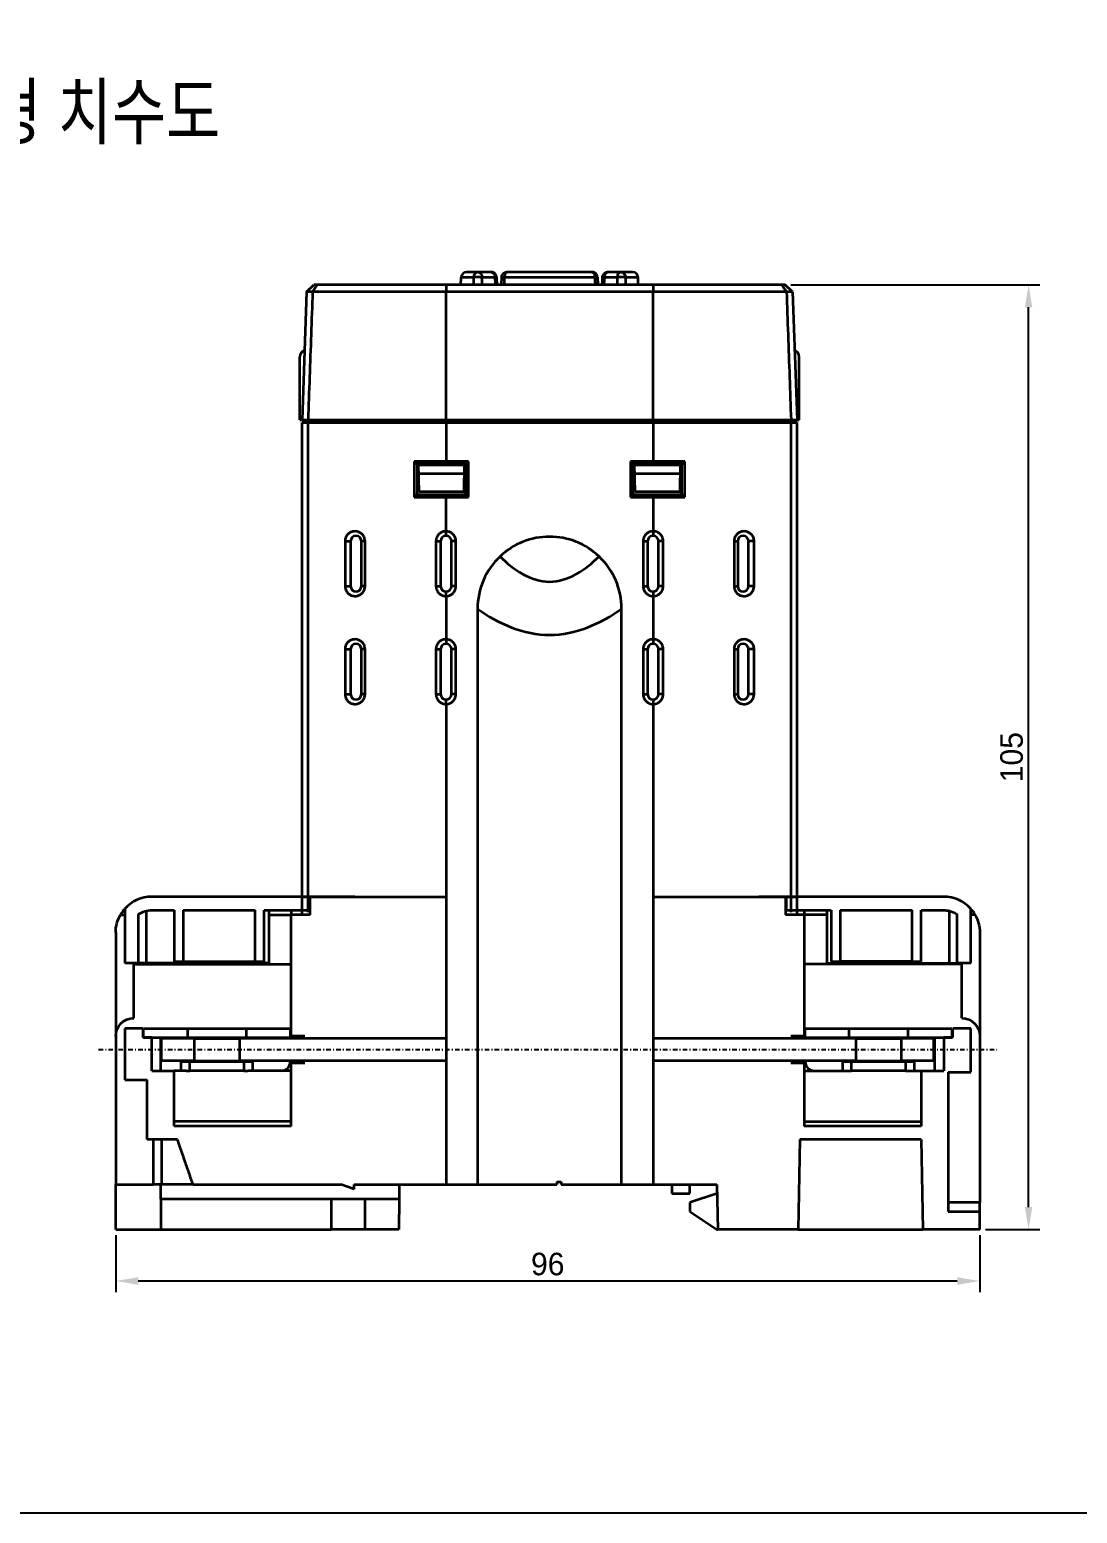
# Model space of a CAD drawing. Header units: millimetres. Extents: x 25 to 865, y 44 to 1047.
# Drawn here: x 579.2 to 695.6, y 367.2 to 532.1 of the extents above; entities that cross this region are included whole.
import ezdxf

# ---------------------------------------------------------------- set-up
doc = ezdxf.new("R2010")
doc.units = ezdxf.units.MM
doc.linetypes.add('CENTER', pattern=[2, 1.25, -0.25, 0.25, -0.25])
doc.linetypes.add('DASHDOT', pattern=[1, 0.5, -0.25, 0, -0.25])
for name, color, linetype in [('1', 1, 'CENTER'), ('3', 3, 'Continuous'), ('4', 133, 'Continuous'), ('55', 5, 'Continuous')]:
    doc.layers.add(name, color=color, linetype=linetype)
doc.styles.add('SS', font='batang.ttc', dxfattribs={"width": 0.8})
doc.styles.get("Standard").update_dxf_attribs({"font": 'BareunDotumPro1.ttf'})
doc.dimstyles.new('ISO-25', dxfattribs={"dimtxt": 2.5, "dimasz": 2.5, "dimexe": 1.25, "dimexo": 0.625, "dimtad": 1, "dimtxsty": 'Standard', "dimcen": 2.5, "dimadec": 0, "dimazin": 0, "dimtfac": 1, "dimtmove": 0, "dimatfit": 3, "dimfxl": 0, "dimarcsym": 0})

# ---------------------------------------------------------------- blocks, each defined once
blk = doc.blocks.new('*D14')
at = {"color": 0, "lineweight": -2}
for p, q in [((588.76, 398.13), (588.76, 391.8)), ((684.76, 398.13), (684.76, 391.8)), ((591.26, 393.05), (682.26, 393.05))]:
    blk.add_line(p, q, dxfattribs=at)
at = {"color": 0}
for points in [[(591.26, 393.46), (591.26, 392.63), (588.76, 393.05)], [(682.26, 392.63), (682.26, 393.46), (684.76, 393.05)]]:
    blk.add_solid(points, dxfattribs=at)
at = {"layer": 'Defpoints', "color": 0}
for p in [(588.76, 398.76), (684.76, 398.76), (684.76, 393.05)]:
    blk.add_point(p, dxfattribs=at)
at = {"color": 0, "insert": (636.76, 394.92), "char_height": 2.5, "attachment_point": 5}
blk.add_mtext('96', dxfattribs=at)
blk = doc.blocks.new('*D15')
at = {"color": 0, "lineweight": -2}
for p, q in [((663.76, 503.76), (691.43, 503.76)), ((690.18, 401.26), (690.18, 501.26)), ((685.39, 398.76), (691.43, 398.76))]:
    blk.add_line(p, q, dxfattribs=at)
at = {"color": 0}
for points in [[(690.59, 501.26), (689.76, 501.26), (690.18, 503.76)], [(689.76, 401.26), (690.59, 401.26), (690.18, 398.76)]]:
    blk.add_solid(points, dxfattribs=at)
at = {"layer": 'Defpoints', "color": 0}
for p in [(663.14, 503.76), (690.18, 503.76), (684.76, 398.76)]:
    blk.add_point(p, dxfattribs=at)
at = {"color": 0, "insert": (688.3, 451.26), "char_height": 2.5, "attachment_point": 5, "rotation": 90}
blk.add_mtext('105', dxfattribs=at)

msp = doc.modelspace()

# ---------------------------------------------------------------- linework, layer by layer
at = {"color": 0, "linetype": 'ByBlock', "lineweight": 35}
for p, q in [((627.112, 503.757), (627.133, 504.573)), ((628.514, 504.573), (627.133, 504.573)), ((630.468, 505.157), (627.733, 505.157)), ((630.892, 504.573), (629.454, 504.573)), ((631.067, 504.576), (631.094, 503.757)), ((631.61, 503.757), (631.645, 504.583)), ((641.983, 504.573), (631.937, 504.573)), ((641.676, 505.157), (632.244, 505.157)), ((642.276, 504.583), (642.311, 503.757)), ((642.827, 503.757), (642.853, 504.576)), ((644.467, 504.573), (643.028, 504.573)), ((646.187, 505.157), (643.453, 505.157)), ((646.787, 504.573), (645.406, 504.573)), ((646.808, 503.757), (646.787, 504.573)), ((609.956, 502.958), (609.46, 488.757)), ((609.956, 502.958), (610.784, 503.757)), ((610.634, 502.965), (609.956, 502.964)), ((663.286, 502.958), (610.634, 502.958)), ((663.136, 503.757), (610.784, 503.757)), ((625.46, 488.757), (625.466, 502.958)), ((625.466, 503.757), (625.466, 502.958)), ((648.455, 503.757), (648.455, 502.958)), ((648.46, 488.757), (648.455, 502.958)), ((663.964, 502.958), (663.136, 503.757)), ((663.964, 502.964), (663.286, 502.965)), ((663.964, 502.958), (664.46, 488.757)), ((609.21, 488.757), (609.21, 495.757)), ((664.71, 488.757), (664.71, 495.757)), ((609.21, 488.757), (664.71, 488.757)), ((609.46, 488.457), (664.46, 488.457)), ((609.46, 433.757), (609.46, 488.457)), ((609.96, 488.757), (609.96, 488.457)), ((610.132, 434.026), (610.132, 488.457)), ((625.46, 488.457), (625.46, 484.107)), ((625.466, 488.757), (625.466, 488.457)), ((648.455, 488.757), (648.455, 488.457)), ((648.46, 488.457), (648.46, 483.807)), ((663.789, 434.026), (663.789, 488.457)), ((663.96, 488.757), (663.96, 488.457)), ((664.46, 433.757), (664.46, 488.457)), ((621.932, 484.107), (621.932, 480.157)), ((625.46, 484.107), (621.932, 484.107)), ((627.66, 483.807), (622.233, 483.807)), ((622.26, 483.807), (622.26, 480.457)), ((622.46, 480.757), (622.407, 483.81)), ((622.408, 483.757), (627.512, 483.757)), ((625.46, 484.107), (625.467, 483.807)), ((627.96, 484.107), (625.46, 484.107)), ((627.46, 480.757), (627.513, 483.81)), ((627.66, 483.807), (627.96, 484.107)), ((627.66, 480.457), (627.66, 483.807)), ((627.96, 480.157), (627.96, 484.107)), ((646.26, 483.807), (645.96, 484.107)), ((645.96, 484.107), (645.96, 480.157)), ((648.46, 484.107), (645.96, 484.107)), ((651.687, 483.807), (646.26, 483.807)), ((646.26, 483.807), (646.26, 480.457)), ((646.46, 480.757), (646.407, 483.81)), ((646.408, 483.757), (651.512, 483.757)), ((651.988, 484.107), (648.46, 484.107)), ((651.46, 480.757), (651.513, 483.81)), ((651.66, 480.457), (651.66, 483.807)), ((651.988, 480.157), (651.988, 484.107)), ((627.495, 482.757), (622.425, 482.757)), ((651.495, 482.757), (646.425, 482.757)), ((621.932, 480.157), (625.46, 480.157)), ((622.233, 480.457), (627.66, 480.457)), ((627.46, 480.757), (622.46, 480.757)), ((625.46, 475.857), (625.46, 480.457)), ((625.46, 480.157), (627.96, 480.157)), ((627.66, 480.457), (627.96, 480.157)), ((646.26, 480.457), (645.96, 480.157)), ((645.96, 480.157), (648.46, 480.157)), ((646.26, 480.457), (651.687, 480.457)), ((651.46, 480.757), (646.46, 480.757)), ((648.46, 480.157), (648.454, 480.457)), ((648.46, 480.157), (648.46, 476.357)), ((648.46, 480.157), (651.988, 480.157)), ((614.237, 475.257), (614.237, 470.257)), ((614.237, 475.257), (614.86, 475.257)), ((614.86, 475.257), (614.86, 470.257)), ((616.06, 470.257), (616.06, 475.257)), ((616.459, 475.257), (616.06, 475.257)), ((616.459, 470.257), (616.459, 475.257)), ((624.338, 475.257), (624.338, 470.257)), ((624.338, 475.257), (624.86, 475.257)), ((624.86, 475.257), (624.86, 470.257)), ((626.06, 470.257), (626.06, 475.257)), ((626.56, 475.257), (626.06, 475.257)), ((626.56, 470.257), (626.56, 475.257)), ((647.36, 475.257), (647.36, 470.257)), ((647.36, 475.257), (647.86, 475.257)), ((647.86, 475.257), (647.86, 470.257)), ((648.46, 476.357), (648.46, 475.857)), ((649.06, 470.257), (649.06, 475.257)), ((649.582, 475.257), (649.06, 475.257)), ((649.582, 470.257), (649.582, 475.257)), ((657.461, 475.257), (657.461, 470.257)), ((657.461, 475.257), (657.86, 475.257)), ((657.86, 475.257), (657.86, 470.257)), ((659.06, 470.257), (659.06, 475.257)), ((659.683, 475.257), (659.06, 475.257)), ((659.683, 470.257), (659.683, 475.257)), ((614.237, 470.257), (614.86, 470.257)), ((616.459, 470.257), (616.06, 470.257)), ((624.338, 470.257), (624.86, 470.257)), ((626.56, 470.257), (626.06, 470.257)), ((647.36, 470.257), (647.86, 470.257)), ((649.582, 470.257), (649.06, 470.257)), ((657.461, 470.257), (657.86, 470.257)), ((659.683, 470.257), (659.06, 470.257)), ((625.46, 469.158), (625.46, 469.658)), ((625.46, 469.157), (625.46, 463.857)), ((648.46, 469.657), (648.46, 464.357)), ((628.96, 467.757), (628.96, 403.757)), ((644.96, 403.757), (644.96, 467.757)), ((648.46, 464.357), (648.46, 463.857)), ((614.237, 463.257), (614.237, 458.257)), ((614.237, 463.257), (614.86, 463.257)), ((614.86, 463.257), (614.86, 458.257)), ((616.06, 458.257), (616.06, 463.257)), ((616.459, 463.257), (616.06, 463.257)), ((616.459, 458.257), (616.459, 463.257)), ((624.338, 463.257), (624.338, 458.257)), ((624.338, 463.257), (624.86, 463.257)), ((624.86, 463.257), (624.86, 458.257)), ((626.06, 458.257), (626.06, 463.257)), ((626.56, 463.257), (626.06, 463.257)), ((626.56, 458.257), (626.56, 463.257)), ((647.36, 463.257), (647.36, 458.257)), ((647.36, 463.257), (647.86, 463.257)), ((647.86, 463.257), (647.86, 458.257)), ((649.06, 458.257), (649.06, 463.257)), ((649.582, 463.257), (649.06, 463.257)), ((649.582, 458.257), (649.582, 463.257)), ((657.461, 463.257), (657.461, 458.257)), ((657.461, 463.257), (657.86, 463.257)), ((657.86, 463.257), (657.86, 458.257)), ((659.06, 458.257), (659.06, 463.257)), ((659.683, 463.257), (659.06, 463.257)), ((659.683, 458.257), (659.683, 463.257)), ((614.237, 458.257), (614.86, 458.257)), ((616.459, 458.257), (616.06, 458.257)), ((624.338, 458.257), (624.86, 458.257)), ((625.46, 457.158), (625.46, 457.658)), ((625.46, 457.157), (625.46, 403.757)), ((626.56, 458.257), (626.06, 458.257)), ((647.36, 458.257), (647.86, 458.257)), ((648.46, 457.657), (648.46, 403.757)), ((649.582, 458.257), (649.06, 458.257)), ((657.461, 458.257), (657.86, 458.257)), ((659.683, 458.257), (659.06, 458.257)), ((609.46, 435.757), (625.46, 435.757)), ((648.46, 435.757), (664.46, 435.757)), ((593.86, 417.507), (593.86, 420.007)), ((597.51, 420.007), (593.86, 420.007)), ((597.51, 417.507), (597.51, 420.007)), ((597.51, 420.007), (600.01, 420.007)), ((600.01, 420.007), (602.51, 420.007)), ((602.51, 420.007), (602.51, 417.507)), ((625.46, 420.007), (602.51, 420.007)), ((671.01, 420.007), (648.46, 420.007)), ((671.01, 417.507), (671.01, 420.007)), ((671.01, 420.007), (673.51, 420.007)), ((673.51, 420.007), (676.01, 420.007)), ((679.66, 420.007), (676.01, 420.007)), ((676.01, 420.007), (676.01, 417.507)), ((679.66, 417.507), (679.66, 420.007)), ((597.51, 417.507), (593.86, 417.507)), ((597.51, 417.507), (600.01, 417.507)), ((600.01, 417.507), (602.51, 417.507)), ((625.46, 417.507), (602.51, 417.507)), ((671.01, 417.507), (648.46, 417.507)), ((671.01, 417.507), (673.51, 417.507)), ((673.51, 417.507), (676.01, 417.507)), ((679.66, 417.507), (676.01, 417.507))]:
    msp.add_line(p, q, dxfattribs=at)
msp.add_lwpolyline([(24.775, 948.27), (864.691, 948.27), (864.691, 367.232), (24.775, 367.232)], close=True)
for centre, radius, start, end in [((627.733, 504.557), 0.6, 90, 178.5), ((646.187, 504.557), 0.6, 1.5, 90), ((609.91, 495.757), 0.7, 105.06861, 180), ((664.01, 495.757), 0.7, 0, 74.93139), ((615.46, 475.257), 0.6, 0, 180), ((625.46, 475.257), 0.6, 0, 180), ((648.46, 475.257), 0.6, 0, 180), ((658.46, 475.257), 0.6, 0, 180), ((615.46, 470.257), 0.6, 180, 0), ((625.46, 470.257), 0.6, 180, 0), ((648.46, 470.257), 0.6, 180, 0), ((658.46, 470.257), 0.6, 180, 0), ((615.46, 463.257), 0.6, 0, 180), ((625.46, 463.257), 0.6, 0, 180), ((648.46, 463.257), 0.6, 0, 180), ((658.46, 463.257), 0.6, 0, 180), ((615.46, 458.257), 0.6, 180, 0), ((625.46, 458.257), 0.6, 180, 0), ((648.46, 458.257), 0.6, 180, 0), ((658.46, 458.257), 0.6, 180, 0)]:
    msp.add_arc(centre, radius, start, end, dxfattribs=at)
for points in [[(628.514, 504.573), (628.513, 504.301), (628.512, 504.029), (628.511, 503.757)], [(629.454, 504.573), (629.452, 504.301), (629.451, 504.029), (629.449, 503.757)], [(630.892, 504.573), (630.9, 504.301), (630.909, 504.029), (630.918, 503.757)], [(631.937, 504.573), (631.925, 504.301), (631.913, 504.029), (631.901, 503.757)], [(641.983, 504.573), (641.995, 504.301), (642.007, 504.029), (642.019, 503.757)], [(642.25, 504.733), (642.242, 504.76), (642.231, 504.787), (642.219, 504.812)], [(642.877, 504.728), (642.886, 504.755), (642.896, 504.782), (642.908, 504.808)], [(642.94, 504.868), (642.955, 504.894), (642.972, 504.918), (642.991, 504.94)], [(643.028, 504.573), (643.02, 504.301), (643.011, 504.029), (643.002, 503.757)], [(644.467, 504.573), (644.468, 504.301), (644.47, 504.029), (644.471, 503.757)], [(645.406, 504.573), (645.407, 504.301), (645.409, 504.029), (645.41, 503.757)], [(631.457, 473.564), (630.676, 472.824), (629.403, 471.007), (628.96, 468.833), (628.96, 467.757)], [(631.457, 473.564), (632.899, 472.093), (636.96, 469.421), (641.022, 472.093), (642.463, 473.564)], [(644.96, 467.757), (644.96, 468.833), (644.517, 471.007), (643.244, 472.824), (642.463, 473.564)], [(628.96, 467.757), (631.255, 466.089), (636.96, 463.611), (642.665, 466.089), (644.96, 467.757)]]:
    msp.add_open_spline(points, degree=3, dxfattribs=at)
for points, knots in [([(629.029, 505.157), (628.984, 505.157), (628.892, 505.143), (628.764, 505.08), (628.656, 504.982), (628.576, 504.857), (628.527, 504.718), (628.515, 504.621), (628.514, 504.573)], [0, 0, 0, 0, 0.1362438, 0.27555215, 0.4202648, 0.56889873, 0.71616644, 0.85939692, 0.85939692, 0.85939692, 0.85939692]), ([(629.454, 504.573), (629.413, 504.575), (629.324, 504.578), (629.183, 504.581), (629.033, 504.583), (628.882, 504.583), (628.741, 504.581), (628.619, 504.578), (628.546, 504.575), (628.514, 504.573)], [0, 0, 0, 0, 0.1233847, 0.26687139, 0.42090585, 0.57515141, 0.71928332, 0.84362951, 0.93994839, 0.93994839, 0.93994839, 0.93994839]), ([(629.029, 505.157), (629.067, 505.157), (629.145, 505.142), (629.25, 505.078), (629.338, 504.979), (629.403, 504.855), (629.443, 504.717), (629.453, 504.621), (629.454, 504.573)], [0, 0, 0, 0, 0.11270935, 0.23244214, 0.36365291, 0.50497, 0.64955074, 0.79241549, 0.79241549, 0.79241549, 0.79241549]), ([(630.468, 505.157), (630.504, 505.157), (630.58, 505.143), (630.683, 505.082), (630.771, 504.987), (630.837, 504.865), (630.88, 504.724), (630.891, 504.624), (630.892, 504.573)], [0, 0, 0, 0, 0.10995731, 0.22654428, 0.35372959, 0.4924069, 0.64012642, 0.79246253, 0.79246253, 0.79246253, 0.79246253]), ([(631.067, 504.576), (631.066, 504.628), (631.049, 504.73), (630.986, 504.872), (630.89, 504.993), (630.765, 505.086), (630.622, 505.144), (630.519, 505.157), (630.468, 505.157)], [0, 0, 0, 0, 0.15361297, 0.30706427, 0.46046824, 0.61376785, 0.76720807, 0.92080542, 0.92080542, 0.92080542, 0.92080542]), ([(631.067, 504.577), (631.073, 504.582), (631.015, 504.57), (630.983, 504.579), (630.922, 504.574), (630.892, 504.573)], [0, 0, 0, 0, 0.02390993, 0.08355492, 0.17546587, 0.17546587, 0.17546587, 0.17546587]), ([(631.645, 504.583), (631.647, 504.634), (631.664, 504.735), (631.728, 504.875), (631.824, 504.995), (631.948, 505.087), (632.091, 505.144), (632.193, 505.157), (632.244, 505.157)], [0, 0, 0, 0, 0.15252289, 0.30494672, 0.45734734, 0.60968183, 0.76210249, 0.91461845, 0.91461845, 0.91461845, 0.91461845]), ([(631.937, 504.573), (631.897, 504.575), (631.826, 504.576), (631.733, 504.584), (631.679, 504.577), (631.65, 504.587), (631.645, 504.583)], [0, 0, 0, 0, 0.1221673, 0.21549198, 0.27375938, 0.2930552, 0.2930552, 0.2930552, 0.2930552]), ([(632.244, 505.157), (632.216, 505.157), (632.156, 505.14), (632.081, 505.074), (632.019, 504.975), (631.973, 504.852), (631.945, 504.715), (631.938, 504.621), (631.937, 504.573)], [0, 0, 0, 0, 0.08272981, 0.17898447, 0.29513429, 0.42873459, 0.57057774, 0.71307655, 0.71307655, 0.71307655, 0.71307655]), ([(641.676, 505.157), (641.704, 505.157), (641.764, 505.14), (641.839, 505.074), (641.901, 504.975), (641.947, 504.852), (641.975, 504.715), (641.982, 504.621), (641.983, 504.573)], [0, 0, 0, 0, 0.08272935, 0.17898362, 0.29513335, 0.42873384, 0.57057733, 0.71307656, 0.71307656, 0.71307656, 0.71307656]), ([(642.276, 504.583), (642.274, 504.634), (642.256, 504.735), (642.193, 504.875), (642.096, 504.995), (641.972, 505.087), (641.829, 505.144), (641.727, 505.157), (641.676, 505.157)], [0, 0, 0, 0, 0.15252293, 0.30494675, 0.45734737, 0.60968184, 0.7621025, 0.91461845, 0.91461845, 0.91461845, 0.91461845]), ([(642.276, 504.583), (642.271, 504.587), (642.241, 504.577), (642.188, 504.584), (642.095, 504.576), (642.023, 504.575), (641.983, 504.573)], [0, 0, 0, 0, 0.01929018, 0.07755288, 0.17086862, 0.29305515, 0.29305515, 0.29305515, 0.29305515]), ([(643.028, 504.573), (642.998, 504.574), (642.937, 504.579), (642.905, 504.57), (642.847, 504.582), (642.853, 504.577)], [0, 0, 0, 0, 0.09189576, 0.15154966, 0.17546559, 0.17546559, 0.17546559, 0.17546559]), ([(642.853, 504.576), (642.855, 504.628), (642.871, 504.73), (642.934, 504.872), (643.031, 504.993), (643.155, 505.086), (643.299, 505.144), (643.401, 505.157), (643.453, 505.157)], [0, 0, 0, 0, 0.15361284, 0.30706417, 0.46046817, 0.6137678, 0.76720805, 0.92080542, 0.92080542, 0.92080542, 0.92080542]), ([(643.453, 505.157), (643.416, 505.157), (643.34, 505.143), (643.237, 505.082), (643.15, 504.987), (643.083, 504.865), (643.04, 504.724), (643.029, 504.624), (643.028, 504.573)], [0, 0, 0, 0, 0.10995726, 0.22654436, 0.35372959, 0.49240683, 0.64012653, 0.79246253, 0.79246253, 0.79246253, 0.79246253]), ([(644.891, 505.157), (644.853, 505.157), (644.775, 505.142), (644.67, 505.078), (644.582, 504.979), (644.517, 504.855), (644.477, 504.717), (644.468, 504.621), (644.467, 504.573)], [0, 0, 0, 0, 0.11270879, 0.23244124, 0.36365203, 0.50496935, 0.64955037, 0.7924155, 0.7924155, 0.7924155, 0.7924155]), ([(645.406, 504.573), (645.374, 504.575), (645.301, 504.578), (645.179, 504.581), (645.038, 504.583), (644.888, 504.583), (644.737, 504.581), (644.597, 504.578), (644.508, 504.575), (644.467, 504.573)], [0, 0, 0, 0, 0.09629911, 0.22064673, 0.36477543, 0.51902036, 0.67305686, 0.81654017, 0.93994838, 0.93994838, 0.93994838, 0.93994838]), ([(644.891, 505.157), (644.936, 505.157), (645.029, 505.143), (645.156, 505.08), (645.264, 504.982), (645.344, 504.857), (645.393, 504.718), (645.405, 504.621), (645.406, 504.573)], [0, 0, 0, 0, 0.13624454, 0.27555328, 0.42026591, 0.56889954, 0.71616687, 0.85939691, 0.85939691, 0.85939691, 0.85939691]), ([(610.634, 502.958), (610.578, 501.378), (610.466, 498.22), (610.299, 493.487), (610.187, 490.333), (610.131, 488.757)], [0, 0, 0, 0, 4.7419163, 9.4795852, 14.2093843, 14.2093843, 14.2093843, 14.2093843]), ([(610.634, 502.958), (610.691, 503.044), (610.795, 503.225), (610.975, 503.487), (611.092, 503.667), (611.151, 503.758)], [0, 0, 0, 0, 0.30801006, 0.62672901, 0.95240283, 0.95240283, 0.95240283, 0.95240283]), ([(663.286, 502.958), (663.23, 503.044), (663.125, 503.225), (662.945, 503.487), (662.829, 503.667), (662.769, 503.758)], [0, 0, 0, 0, 0.30801502, 0.62673392, 0.95240282, 0.95240282, 0.95240282, 0.95240282]), ([(663.286, 502.958), (663.342, 501.378), (663.454, 498.22), (663.622, 493.487), (663.733, 490.333), (663.789, 488.757)], [0, 0, 0, 0, 4.7419161, 9.479585, 14.2093843, 14.2093843, 14.2093843, 14.2093843]), ([(622.233, 483.807), (622.2, 483.841), (622.133, 483.907), (622.033, 484.007), (621.966, 484.074), (621.932, 484.107)], [0, 0, 0, 0, 0.1411922, 0.28284437, 0.4249228, 0.4249228, 0.4249228, 0.4249228]), ([(651.687, 483.807), (651.72, 483.841), (651.787, 483.907), (651.887, 484.007), (651.954, 484.074), (651.988, 484.107)], [0, 0, 0, 0, 0.14119249, 0.28284495, 0.42492348, 0.42492348, 0.42492348, 0.42492348]), ([(622.233, 480.457), (622.2, 480.424), (622.133, 480.358), (622.033, 480.258), (621.966, 480.191), (621.932, 480.157)], [0, 0, 0, 0, 0.1411922, 0.28284437, 0.4249228, 0.4249228, 0.4249228, 0.4249228]), ([(651.687, 480.457), (651.72, 480.424), (651.787, 480.358), (651.887, 480.258), (651.954, 480.191), (651.988, 480.157)], [0, 0, 0, 0, 0.14119249, 0.28284495, 0.42492348, 0.42492348, 0.42492348, 0.42492348]), ([(616.459, 475.257), (616.459, 475.331), (616.439, 475.525), (616.324, 475.823), (616.088, 476.104), (615.775, 476.294), (615.423, 476.374), (615.063, 476.34), (614.728, 476.194), (614.456, 475.946), (614.282, 475.628), (614.238, 475.386), (614.237, 475.264), (614.237, 475.257)], [0, 0, 0, 0, 0.2221324, 0.5783093, 0.9430485, 1.3031694, 1.6558879, 2.0089427, 2.3693972, 2.7348392, 3.093664, 3.4376325, 3.4587044, 3.4587044, 3.4587044, 3.4587044]), ([(625.46, 476.357), (625.369, 476.358), (625.181, 476.337), (624.907, 476.233), (624.664, 476.054), (624.478, 475.819), (624.364, 475.546), (624.34, 475.355), (624.338, 475.257)], [0, 0, 0, 0, 0.2726555, 0.5629083, 0.8670848, 1.1698951, 1.4503594, 1.7425563, 1.7425563, 1.7425563, 1.7425563]), ([(626.56, 475.257), (626.56, 475.37), (626.524, 475.604), (626.36, 475.924), (626.101, 476.174), (625.789, 476.326), (625.566, 476.357), (625.46, 476.357)], [0, 0, 0, 0, 0.3394546, 0.6970018, 1.0580584, 1.40182, 1.72069, 1.72069, 1.72069, 1.72069]), ([(636.96, 475.757), (635.955, 475.757), (633.925, 475.371), (632.187, 474.255), (631.457, 473.564)], [0, 0, 0, 0, 3.0161978, 6.0323957, 6.0323957, 6.0323957, 6.0323957]), ([(642.463, 473.564), (641.734, 474.255), (639.995, 475.371), (637.966, 475.757), (636.96, 475.757)], [0, 0, 0, 0, 3.0161978, 6.0323957, 6.0323957, 6.0323957, 6.0323957]), ([(648.46, 476.357), (648.371, 476.357), (648.186, 476.335), (647.918, 476.23), (647.679, 476.05), (647.496, 475.816), (647.386, 475.545), (647.36, 475.354), (647.36, 475.257)], [0, 0, 0, 0, 0.2677824, 0.5535008, 0.8538571, 1.1538191, 1.4325805, 1.7229137, 1.7229137, 1.7229137, 1.7229137]), ([(649.582, 475.257), (649.582, 475.352), (649.557, 475.546), (649.441, 475.822), (649.25, 476.061), (649.005, 476.236), (648.735, 476.338), (648.55, 476.358), (648.46, 476.357)], [0, 0, 0, 0, 0.2825949, 0.5802685, 0.8871319, 1.1892516, 1.4733925, 1.7425521, 1.7425521, 1.7425521, 1.7425521]), ([(659.683, 475.257), (659.684, 475.332), (659.663, 475.527), (659.547, 475.826), (659.31, 476.106), (658.997, 476.295), (658.644, 476.374), (658.284, 476.34), (657.949, 476.192), (657.677, 475.943), (657.504, 475.624), (657.462, 475.384), (657.461, 475.263), (657.461, 475.257)], [0, 0, 0, 0, 0.2251407, 0.5816542, 0.9460881, 1.3059673, 1.6587, 2.0119067, 2.3730002, 2.7392613, 3.0978757, 3.4403777, 3.45869, 3.45869, 3.45869, 3.45869]), ([(614.237, 470.257), (614.237, 470.182), (614.257, 469.988), (614.373, 469.689), (614.61, 469.408), (614.923, 469.22), (615.276, 469.141), (615.636, 469.175), (615.971, 469.323), (616.243, 469.572), (616.416, 469.89), (616.458, 470.131), (616.459, 470.251), (616.459, 470.257)], [0, 0, 0, 0, 0.2251407, 0.5816542, 0.9460881, 1.3059673, 1.6587, 2.0119067, 2.3730002, 2.7392613, 3.0978757, 3.4403777, 3.45869, 3.45869, 3.45869, 3.45869]), ([(624.338, 470.257), (624.338, 470.163), (624.364, 469.968), (624.479, 469.692), (624.671, 469.453), (624.916, 469.278), (625.185, 469.176), (625.371, 469.156), (625.46, 469.157)], [0, 0, 0, 0, 0.2829679, 0.5808845, 0.8878608, 1.1902012, 1.4736991, 1.7425545, 1.7425545, 1.7425545, 1.7425545]), ([(625.46, 469.157), (625.55, 469.157), (625.735, 469.18), (626.003, 469.285), (626.242, 469.466), (626.424, 469.699), (626.534, 469.97), (626.56, 470.161), (626.56, 470.257)], [0, 0, 0, 0, 0.2682515, 0.5544854, 0.8547426, 1.1540319, 1.4327726, 1.7229039, 1.7229039, 1.7229039, 1.7229039]), ([(647.36, 470.257), (647.36, 470.163), (647.385, 469.97), (647.498, 469.695), (647.686, 469.457), (647.926, 469.282), (648.19, 469.179), (648.372, 469.157), (648.46, 469.157)], [0, 0, 0, 0, 0.2815, 0.5773614, 0.8813421, 1.1797974, 1.4587865, 1.7229143, 1.7229143, 1.7229143, 1.7229143]), ([(648.46, 469.157), (648.551, 469.157), (648.74, 469.178), (649.014, 469.282), (649.257, 469.462), (649.443, 469.696), (649.557, 469.968), (649.581, 470.16), (649.582, 470.257)], [0, 0, 0, 0, 0.2731157, 0.5638772, 0.8679502, 1.1700932, 1.4505533, 1.7425462, 1.7425462, 1.7425462, 1.7425462]), ([(657.461, 470.257), (657.461, 470.183), (657.481, 469.99), (657.596, 469.691), (657.832, 469.41), (658.145, 469.221), (658.497, 469.141), (658.857, 469.174), (659.192, 469.321), (659.465, 469.569), (659.639, 469.887), (659.682, 470.129), (659.683, 470.25), (659.683, 470.257)], [0, 0, 0, 0, 0.2221324, 0.5783093, 0.9430485, 1.3031694, 1.6558879, 2.0089427, 2.3693972, 2.7348392, 3.093664, 3.4376325, 3.4587044, 3.4587044, 3.4587044, 3.4587044]), ([(616.459, 463.257), (616.459, 463.331), (616.439, 463.525), (616.324, 463.823), (616.088, 464.104), (615.775, 464.294), (615.423, 464.374), (615.063, 464.34), (614.728, 464.194), (614.456, 463.946), (614.282, 463.628), (614.238, 463.386), (614.237, 463.264), (614.237, 463.257)], [0, 0, 0, 0, 0.2221324, 0.5783093, 0.9430485, 1.3031694, 1.6558879, 2.0089427, 2.3693972, 2.7348392, 3.093664, 3.4376325, 3.4587044, 3.4587044, 3.4587044, 3.4587044]), ([(625.46, 464.357), (625.369, 464.358), (625.181, 464.337), (624.907, 464.233), (624.664, 464.054), (624.478, 463.819), (624.364, 463.546), (624.34, 463.355), (624.338, 463.257)], [0, 0, 0, 0, 0.2726555, 0.5629083, 0.8670848, 1.1698951, 1.4503594, 1.7425563, 1.7425563, 1.7425563, 1.7425563]), ([(626.56, 463.257), (626.56, 463.37), (626.524, 463.604), (626.36, 463.924), (626.101, 464.174), (625.789, 464.326), (625.566, 464.357), (625.46, 464.357)], [0, 0, 0, 0, 0.3394546, 0.6970018, 1.0580584, 1.40182, 1.72069, 1.72069, 1.72069, 1.72069]), ([(648.46, 464.357), (648.371, 464.357), (648.186, 464.335), (647.918, 464.23), (647.679, 464.05), (647.496, 463.816), (647.386, 463.545), (647.36, 463.354), (647.36, 463.257)], [0, 0, 0, 0, 0.2677824, 0.5535008, 0.8538571, 1.1538191, 1.4325805, 1.7229137, 1.7229137, 1.7229137, 1.7229137]), ([(649.582, 463.257), (649.582, 463.352), (649.557, 463.546), (649.441, 463.822), (649.25, 464.061), (649.005, 464.236), (648.735, 464.338), (648.55, 464.358), (648.46, 464.357)], [0, 0, 0, 0, 0.2825949, 0.5802685, 0.8871319, 1.1892516, 1.4733925, 1.7425521, 1.7425521, 1.7425521, 1.7425521]), ([(659.683, 463.257), (659.684, 463.332), (659.663, 463.527), (659.547, 463.826), (659.31, 464.106), (658.997, 464.295), (658.644, 464.374), (658.284, 464.34), (657.949, 464.192), (657.677, 463.943), (657.504, 463.624), (657.462, 463.384), (657.461, 463.263), (657.461, 463.257)], [0, 0, 0, 0, 0.2251407, 0.5816542, 0.9460881, 1.3059673, 1.6587, 2.0119067, 2.3730002, 2.7392613, 3.0978757, 3.4403777, 3.45869, 3.45869, 3.45869, 3.45869]), ([(614.237, 458.257), (614.237, 458.182), (614.257, 457.988), (614.373, 457.689), (614.61, 457.408), (614.923, 457.22), (615.276, 457.141), (615.636, 457.175), (615.971, 457.323), (616.243, 457.572), (616.416, 457.89), (616.458, 458.131), (616.459, 458.251), (616.459, 458.257)], [0, 0, 0, 0, 0.2251407, 0.5816542, 0.9460881, 1.3059673, 1.6587, 2.0119067, 2.3730002, 2.7392613, 3.0978757, 3.4403777, 3.45869, 3.45869, 3.45869, 3.45869]), ([(624.338, 458.257), (624.338, 458.163), (624.364, 457.968), (624.479, 457.692), (624.671, 457.453), (624.916, 457.278), (625.185, 457.176), (625.371, 457.156), (625.46, 457.157)], [0, 0, 0, 0, 0.2829679, 0.5808845, 0.8878608, 1.1902012, 1.4736991, 1.7425545, 1.7425545, 1.7425545, 1.7425545]), ([(625.46, 457.157), (625.55, 457.157), (625.735, 457.18), (626.003, 457.285), (626.242, 457.466), (626.424, 457.699), (626.534, 457.97), (626.56, 458.161), (626.56, 458.257)], [0, 0, 0, 0, 0.2682515, 0.5544854, 0.8547426, 1.1540319, 1.4327726, 1.7229039, 1.7229039, 1.7229039, 1.7229039]), ([(647.36, 458.257), (647.36, 458.163), (647.385, 457.97), (647.498, 457.695), (647.686, 457.457), (647.926, 457.282), (648.19, 457.179), (648.372, 457.157), (648.46, 457.157)], [0, 0, 0, 0, 0.2815, 0.5773614, 0.8813421, 1.1797974, 1.4587865, 1.7229143, 1.7229143, 1.7229143, 1.7229143]), ([(648.46, 457.157), (648.551, 457.157), (648.74, 457.178), (649.014, 457.282), (649.257, 457.462), (649.443, 457.696), (649.557, 457.968), (649.581, 458.16), (649.582, 458.257)], [0, 0, 0, 0, 0.2731157, 0.5638772, 0.8679502, 1.1700932, 1.4505533, 1.7425462, 1.7425462, 1.7425462, 1.7425462]), ([(657.461, 458.257), (657.461, 458.183), (657.481, 457.99), (657.596, 457.691), (657.832, 457.41), (658.145, 457.221), (658.497, 457.141), (658.857, 457.174), (659.192, 457.321), (659.465, 457.569), (659.639, 457.887), (659.682, 458.129), (659.683, 458.25), (659.683, 458.257)], [0, 0, 0, 0, 0.2221324, 0.5783093, 0.9430485, 1.3031694, 1.6558879, 2.0089427, 2.3693972, 2.7348392, 3.093664, 3.4376325, 3.4587044, 3.4587044, 3.4587044, 3.4587044])]:
    msp.add_open_spline(points, degree=3, knots=knots, dxfattribs=at)
at = {"layer": '1', "color": 0, "linetype": 'ByBlock', "lineweight": 35}
for p, q in [((591.251, 433.751), (591.26, 433.757)), ((682.26, 433.757), (682.269, 433.751)), ((591.86, 420.107), (591.86, 421.107)), ((591.86, 421.107), (596.76, 421.107)), ((596.76, 420.107), (596.76, 421.107)), ((603.26, 421.107), (603.26, 420.107)), ((603.26, 421.107), (608.16, 421.107)), ((608.16, 421.107), (608.16, 420.107)), ((665.36, 420.107), (665.36, 421.107)), ((665.36, 421.107), (670.26, 421.107)), ((670.26, 420.107), (670.26, 421.107)), ((676.76, 421.107), (676.76, 420.107)), ((676.76, 421.107), (681.66, 421.107)), ((681.66, 421.107), (681.66, 420.107)), ((591.86, 420.107), (596.76, 420.107)), ((603.26, 420.107), (608.16, 420.107)), ((608.16, 420.007), (608.16, 420.107)), ((665.36, 420.107), (670.26, 420.107)), ((665.36, 420.007), (665.36, 420.107)), ((676.76, 420.107), (681.66, 420.107)), ((596.01, 417.407), (596.01, 416.407)), ((597.01, 417.407), (596.01, 417.407)), ((597.01, 416.407), (597.01, 417.407)), ((603.01, 417.407), (597.01, 417.407)), ((603.01, 417.407), (603.01, 416.407)), ((604.01, 417.407), (603.01, 417.407)), ((604.01, 416.407), (604.01, 417.407)), ((608.16, 417.407), (608.16, 417.507)), ((665.36, 417.407), (665.36, 417.507)), ((669.51, 417.407), (669.51, 416.407)), ((670.51, 417.407), (669.51, 417.407)), ((670.51, 416.407), (670.51, 417.407)), ((676.51, 417.407), (670.51, 417.407)), ((676.51, 417.407), (676.51, 416.407)), ((677.51, 417.407), (676.51, 417.407)), ((677.51, 416.407), (677.51, 417.407)), ((596.574, 416.407), (597.01, 416.407)), ((603.01, 416.407), (597.01, 416.407)), ((603.01, 416.407), (603.446, 416.407)), ((670.074, 416.407), (670.51, 416.407)), ((676.51, 416.407), (670.51, 416.407)), ((676.51, 416.407), (676.946, 416.407))]:
    msp.add_line(p, q, dxfattribs=at)
at = {"layer": '1', "color": 1, "linetype": 'DASHDOT'}
msp.add_line((586.86, 418.757), (686.66, 418.757), dxfattribs=at)
at = {"layer": '1', "color": 0, "linetype": 'ByBlock', "lineweight": 35}
for centre, start, end in [((607.16, 417.407), 270, 0), ((666.36, 417.407), 180, 270)]:
    msp.add_arc(centre, 1, start, end, dxfattribs=at)
for points, knots in [([(596.753, 421.107), (596.758, 421.107), (596.762, 421.107), (596.767, 421.107), (596.771, 421.107), (596.831, 421.107), (596.955, 421.107), (597.079, 421.107), (597.264, 421.107), (597.494, 421.107), (597.725, 421.107), (598.007, 421.107), (598.317, 421.107), (598.628, 421.107), (598.975, 421.107), (599.331, 421.107), (599.554, 421.107), (599.782, 421.107), (600.01, 421.107)], [0, 0, 0, 0, 0.0065665, 0.0065665, 0.0065665, 0.2215752, 0.2215752, 0.2215752, 0.4365838, 0.4365838, 0.4365838, 0.6515924, 0.6515924, 0.6515924, 0.8666011, 0.8666011, 0.8666011, 1, 1, 1, 1]), ([(600.01, 421.107), (600.374, 421.107), (600.743, 421.107), (601.086, 421.107), (601.429, 421.107), (601.756, 421.107), (602.04, 421.107), (602.324, 421.107), (602.573, 421.107), (602.766, 421.107), (602.959, 421.107), (603.101, 421.107), (603.181, 421.107), (603.233, 421.107), (603.258, 421.107), (603.262, 421.107)], [0, 0, 0, 0, 0.214804, 0.214804, 0.214804, 0.429608, 0.429608, 0.429608, 0.6444119, 0.6444119, 0.6444119, 0.8592159, 0.8592159, 0.8592159, 1, 1, 1, 1]), ([(670.253, 421.107), (670.258, 421.107), (670.262, 421.107), (670.267, 421.107), (670.271, 421.107), (670.331, 421.107), (670.455, 421.107), (670.579, 421.107), (670.764, 421.107), (670.994, 421.107), (671.225, 421.107), (671.507, 421.107), (671.817, 421.107), (672.128, 421.107), (672.475, 421.107), (672.831, 421.107), (673.054, 421.107), (673.282, 421.107), (673.51, 421.107)], [0, 0, 0, 0, 0.0065665, 0.0065665, 0.0065665, 0.2215752, 0.2215752, 0.2215752, 0.4365838, 0.4365838, 0.4365838, 0.6515924, 0.6515924, 0.6515924, 0.8666011, 0.8666011, 0.8666011, 1, 1, 1, 1]), ([(673.51, 421.107), (673.874, 421.107), (674.243, 421.107), (674.586, 421.107), (674.929, 421.107), (675.256, 421.107), (675.54, 421.107), (675.824, 421.107), (676.073, 421.107), (676.266, 421.107), (676.459, 421.107), (676.601, 421.107), (676.681, 421.107), (676.733, 421.107), (676.758, 421.107), (676.762, 421.107)], [0, 0, 0, 0, 0.214804, 0.214804, 0.214804, 0.429608, 0.429608, 0.429608, 0.6444119, 0.6444119, 0.6444119, 0.8592159, 0.8592159, 0.8592159, 1, 1, 1, 1]), ([(596.753, 420.107), (596.758, 420.107), (596.762, 420.107), (596.767, 420.107), (596.771, 420.107), (596.831, 420.107), (596.955, 420.107), (597.079, 420.107), (597.264, 420.107), (597.494, 420.107), (597.725, 420.107), (598.007, 420.107), (598.317, 420.107), (598.628, 420.107), (598.975, 420.107), (599.331, 420.107), (599.554, 420.107), (599.782, 420.107), (600.01, 420.107)], [0, 0, 0, 0, 0.0065665, 0.0065665, 0.0065665, 0.2215752, 0.2215752, 0.2215752, 0.4365838, 0.4365838, 0.4365838, 0.6515924, 0.6515924, 0.6515924, 0.8666011, 0.8666011, 0.8666011, 1, 1, 1, 1]), ([(600.01, 420.107), (600.374, 420.107), (600.743, 420.107), (601.086, 420.107), (601.429, 420.107), (601.756, 420.107), (602.04, 420.107), (602.324, 420.107), (602.573, 420.107), (602.766, 420.107), (602.959, 420.107), (603.101, 420.107), (603.181, 420.107), (603.233, 420.107), (603.258, 420.107), (603.262, 420.107)], [0, 0, 0, 0, 0.214804, 0.214804, 0.214804, 0.429608, 0.429608, 0.429608, 0.6444119, 0.6444119, 0.6444119, 0.8592159, 0.8592159, 0.8592159, 1, 1, 1, 1]), ([(670.253, 420.107), (670.258, 420.107), (670.262, 420.107), (670.267, 420.107), (670.271, 420.107), (670.331, 420.107), (670.455, 420.107), (670.579, 420.107), (670.764, 420.107), (670.994, 420.107), (671.225, 420.107), (671.507, 420.107), (671.817, 420.107), (672.128, 420.107), (672.475, 420.107), (672.831, 420.107), (673.054, 420.107), (673.282, 420.107), (673.51, 420.107)], [0, 0, 0, 0, 0.0065665, 0.0065665, 0.0065665, 0.2215752, 0.2215752, 0.2215752, 0.4365838, 0.4365838, 0.4365838, 0.6515924, 0.6515924, 0.6515924, 0.8666011, 0.8666011, 0.8666011, 1, 1, 1, 1]), ([(673.51, 420.107), (673.874, 420.107), (674.243, 420.107), (674.586, 420.107), (674.929, 420.107), (675.256, 420.107), (675.54, 420.107), (675.824, 420.107), (676.073, 420.107), (676.266, 420.107), (676.459, 420.107), (676.601, 420.107), (676.681, 420.107), (676.733, 420.107), (676.758, 420.107), (676.762, 420.107)], [0, 0, 0, 0, 0.214804, 0.214804, 0.214804, 0.429608, 0.429608, 0.429608, 0.6444119, 0.6444119, 0.6444119, 0.8592159, 0.8592159, 0.8592159, 1, 1, 1, 1])]:
    msp.add_open_spline(points, degree=3, knots=knots, dxfattribs=at)
at = {"layer": '3', "color": 0, "linetype": 'ByBlock', "lineweight": 35}
for p, q in [((610.26, 435.757), (592.76, 435.757)), ((610.26, 434.257), (610.26, 435.757)), ((663.26, 435.757), (663.26, 434.257)), ((680.76, 435.757), (663.26, 435.757)), ((589.76, 434.403), (589.76, 434.411)), ((589.76, 434.403), (589.76, 428.358)), ((591.26, 433.757), (591.26, 428.358)), ((592.76, 434.257), (595.26, 434.257)), ((595.26, 434.257), (595.26, 428.558)), ((596.26, 434.257), (604.26, 434.257)), ((596.26, 434.257), (596.26, 428.558)), ((604.26, 428.558), (604.26, 434.257)), ((605.26, 428.558), (605.26, 434.257)), ((605.26, 434.257), (610.26, 434.257)), ((663.26, 434.257), (668.26, 434.257)), ((668.26, 434.257), (668.26, 428.558)), ((669.26, 434.257), (677.26, 434.257)), ((669.26, 434.257), (669.26, 428.558)), ((677.26, 428.558), (677.26, 434.257)), ((678.26, 434.257), (680.76, 434.257)), ((678.26, 428.558), (678.26, 434.257)), ((682.26, 428.358), (682.26, 433.757)), ((683.76, 434.41), (683.76, 434.403)), ((683.76, 428.358), (683.76, 434.403)), ((591.26, 428.358), (589.76, 428.358)), ((592.161, 428.358), (591.26, 428.358)), ((593.36, 428.358), (593.36, 428.258)), ((595.16, 428.358), (595.16, 428.258)), ((595.26, 428.558), (596.26, 428.558)), ((596.16, 428.358), (596.16, 428.258)), ((596.26, 428.558), (600.26, 428.558)), ((600.26, 428.558), (604.26, 428.558)), ((603.36, 428.358), (603.36, 428.258)), ((604.26, 428.558), (605.26, 428.558)), ((668.26, 428.558), (669.26, 428.558)), ((677.26, 428.558), (669.26, 428.558)), ((670.16, 428.358), (670.16, 428.258)), ((677.26, 428.558), (678.26, 428.558)), ((677.36, 428.358), (677.36, 428.258)), ((678.36, 428.358), (678.36, 428.258)), ((680.16, 428.358), (680.16, 428.258)), ((681.359, 428.358), (682.26, 428.358)), ((683.76, 428.358), (682.26, 428.358))]:
    msp.add_line(p, q, dxfattribs=at)
for centre, start, end in [((592.76, 431.757), 90, 138.59038), ((680.76, 431.757), 41.40962, 90)]:
    msp.add_arc(centre, 4, start, end, dxfattribs=at)
for points, knots in [([(591.251, 433.751), (591.419, 433.877), (591.604, 433.984), (591.798, 434.065), (592.056, 434.172), (592.336, 434.237), (592.616, 434.253), (592.664, 434.256), (592.712, 434.257), (592.76, 434.257)], [0, 0, 0, 0, 0.3893039, 0.3893039, 0.3893039, 0.9112795, 0.9112795, 0.9112795, 1, 1, 1, 1]), ([(592.161, 434.184), (592.161, 433.782), (592.161, 433.379), (592.161, 432.977), (592.161, 431.437), (592.161, 429.897), (592.161, 428.358)], [0, 0, 0, 0, 0.2072273, 0.2072273, 0.2072273, 1, 1, 1, 1]), ([(680.76, 434.257), (680.97, 434.257), (681.182, 434.23), (681.385, 434.178), (681.656, 434.108), (681.919, 433.99), (682.151, 433.835), (682.191, 433.808), (682.231, 433.78), (682.269, 433.751)], [0, 0, 0, 0, 0.3893039, 0.3893039, 0.3893039, 0.9112795, 0.9112795, 0.9112795, 1, 1, 1, 1]), ([(681.359, 434.184), (681.359, 433.782), (681.359, 433.379), (681.359, 432.977), (681.359, 431.437), (681.359, 429.897), (681.359, 428.358)], [0, 0, 0, 0, 0.2072273, 0.2072273, 0.2072273, 1, 1, 1, 1]), ([(605.76, 428.358), (601.296, 428.358), (596.833, 428.358), (592.369, 428.358), (592.299, 428.358), (592.23, 428.358), (592.161, 428.358)], [0, 0, 0, 0, 0.9847123, 0.9847123, 0.9847123, 1, 1, 1, 1]), ([(667.76, 428.358), (672.224, 428.358), (676.688, 428.358), (681.151, 428.358), (681.221, 428.358), (681.29, 428.358), (681.359, 428.358)], [0, 0, 0, 0, 0.9847123, 0.9847123, 0.9847123, 1, 1, 1, 1])]:
    msp.add_open_spline(points, degree=3, knots=knots, dxfattribs=at)
for points in [[(605.76, 434.257), (605.76, 432.291), (605.76, 430.324), (605.76, 428.358)], [(667.76, 434.257), (667.76, 432.291), (667.76, 430.324), (667.76, 428.358)]]:
    msp.add_open_spline(points, degree=3, dxfattribs=at)
at = {"layer": '4', "color": 0, "linetype": 'ByBlock', "lineweight": 35}
for p, q in [((663.16, 435.757), (660.21, 435.757)), ((663.16, 435.757), (663.16, 433.757)), ((663.16, 434.257), (663.26, 434.257)), ((665.26, 433.757), (663.16, 433.757)), ((665.26, 434.257), (665.26, 433.757)), ((665.26, 433.757), (665.26, 420.257)), ((667.76, 433.757), (665.26, 433.757)), ((684.224, 433.757), (683.76, 433.757)), ((684.76, 431.757), (684.76, 420.257)), ((682.76, 428.258), (665.26, 428.258)), ((682.76, 422.257), (682.76, 428.258)), ((681.76, 420.107), (681.76, 421.107)), ((683.76, 421.107), (681.76, 421.107)), ((683.76, 416.257), (683.76, 421.107)), ((665.26, 420.257), (663.76, 420.257)), ((665.26, 420.007), (665.26, 420.257)), ((679.76, 416.407), (679.76, 420.107)), ((681.76, 420.107), (680.76, 420.107)), ((680.76, 420.107), (680.76, 416.407)), ((684.76, 420.257), (684.76, 401.757)), ((665.26, 417.257), (663.76, 417.257)), ((665.26, 417.257), (665.26, 417.507)), ((665.26, 417.257), (665.26, 414.257)), ((665.26, 416.407), (670.074, 416.407)), ((676.946, 416.407), (678.26, 416.407)), ((678.26, 416.407), (678.26, 410.257)), ((678.26, 416.407), (680.76, 416.407)), ((681.26, 416.257), (683.76, 416.257)), ((681.26, 416.257), (681.26, 400.757)), ((665.26, 414.257), (665.26, 410.257)), ((665.26, 410.757), (678.26, 410.757)), ((678.26, 410.257), (665.26, 410.257)), ((664.76, 408.757), (664.586, 398.757)), ((678.26, 408.757), (664.76, 408.757)), ((678.26, 408.757), (678.435, 398.757)), ((637.76, 404.057), (638.26, 404.057)), ((637.76, 404.057), (637.76, 403.757)), ((638.26, 404.057), (638.26, 403.757)), ((638.26, 403.757), (655.56, 403.757)), ((650.56, 403.757), (650.56, 402.757)), ((650.56, 402.757), (652.56, 402.757)), ((652.56, 402.757), (652.56, 403.757)), ((655.577, 402.763), (652.56, 401.757)), ((655.56, 403.757), (655.647, 398.757)), ((652.56, 401.757), (652.56, 400.757)), ((652.56, 400.757), (655.56, 398.757)), ((684.76, 401.757), (681.26, 401.757)), ((681.26, 400.757), (684.76, 400.757)), ((684.76, 400.757), (684.76, 401.757)), ((684.76, 398.757), (684.76, 400.757)), ((655.56, 398.757), (655.647, 398.757)), ((664.586, 398.757), (655.647, 398.757)), ((664.586, 398.757), (678.435, 398.757)), ((684.76, 398.757), (678.435, 398.757))]:
    msp.add_line(p, q, dxfattribs=at)
msp.add_arc((680.76, 431.757), 4, 30, 41.41031, dxfattribs=at)
at = {"layer": '4', "color": 0, "linetype": 'ByBlock', "lineweight": 35, "extrusion": (0, 0, -1)}
for centre, radius, start in [((-680.76, 431.757), 4, 150), ((-682.76, 420.257), 2, 90)]:
    msp.add_arc(centre, radius, start, 180, dxfattribs=at)
at = {"layer": '55', "color": 0, "linetype": 'ByBlock', "lineweight": 35}
for p, q in [((610.36, 435.757), (610.26, 435.757)), ((610.36, 433.757), (610.36, 435.757)), ((615.31, 435.757), (610.36, 435.757)), ((589.296, 433.757), (589.76, 433.757)), ((605.76, 433.757), (608.26, 433.757)), ((608.26, 434.257), (608.26, 433.757)), ((608.26, 420.257), (608.26, 433.757)), ((610.36, 433.757), (608.26, 433.757)), ((610.36, 434.257), (610.26, 434.257)), ((588.76, 431.757), (588.76, 420.257)), ((590.76, 428.258), (608.26, 428.258)), ((590.76, 422.257), (590.76, 428.258)), ((591.76, 421.107), (589.76, 421.107)), ((589.76, 421.107), (589.76, 415.407)), ((591.76, 421.107), (591.76, 420.107)), ((588.76, 420.257), (588.76, 403.757)), ((592.76, 420.107), (591.76, 420.107)), ((592.76, 416.407), (592.76, 420.107)), ((593.76, 416.407), (593.76, 420.107)), ((609.76, 420.257), (608.26, 420.257)), ((608.26, 420.257), (608.26, 420.007)), ((608.26, 417.507), (608.26, 417.257)), ((609.76, 417.257), (608.26, 417.257)), ((608.26, 414.257), (608.26, 417.257)), ((592.76, 416.407), (595.26, 416.407)), ((595.26, 410.257), (595.26, 416.407)), ((596.574, 416.407), (595.26, 416.407)), ((608.26, 416.407), (603.446, 416.407)), ((589.76, 415.407), (592.26, 415.407)), ((592.26, 408.757), (592.26, 415.407)), ((608.26, 410.257), (608.26, 414.257)), ((608.26, 410.757), (595.26, 410.757)), ((608.26, 410.257), (595.26, 410.257)), ((595.629, 408.757), (592.26, 408.757)), ((592.93, 408.757), (592.93, 403.757)), ((588.76, 403.757), (592.93, 403.757)), ((588.76, 398.757), (588.76, 403.757)), ((593.863, 403.757), (592.93, 403.757)), ((593.76, 402.157), (593.76, 403.757)), ((597.36, 403.757), (593.863, 403.757)), ((597.36, 403.757), (613.76, 403.757)), ((615.26, 403.257), (613.76, 403.757)), ((615.26, 403.757), (637.76, 403.757)), ((615.26, 403.257), (615.26, 403.757)), ((620.26, 403.757), (620.246, 402.157)), ((593.76, 402.157), (593.76, 398.757)), ((595.145, 402.157), (593.76, 402.157)), ((612.696, 402.157), (612.691, 398.757)), ((616.478, 398.757), (616.479, 402.157)), ((620.246, 402.157), (620.216, 398.757)), ((588.76, 398.757), (593.76, 398.757)), ((593.76, 398.757), (612.691, 398.757)), ((616.478, 398.757), (612.691, 398.757)), ((620.216, 398.757), (616.478, 398.757))]:
    msp.add_line(p, q, dxfattribs=at)
at = {"layer": '55', "color": 0, "linetype": 'ByBlock', "lineweight": 35, "extrusion": (0, 0, -1)}
for centre, radius, end in [((-592.76, 431.757), 4, 30), ((-590.76, 420.257), 2, 90)]:
    msp.add_arc(centre, radius, 0, end, dxfattribs=at)
at = {"layer": '55', "color": 0, "linetype": 'ByBlock', "lineweight": 35}
msp.add_arc((592.76, 431.757), 4, 138.67969, 150, dxfattribs=at)
for points, degree in [([(610.262, 434.929), (610.267, 434.93), (610.273, 434.932), (610.278, 434.933)], 3), ([(593.853, 408.757), (593.856, 407.091), (593.86, 405.424), (593.863, 403.757)], 3), ([(597.36, 403.757), (595.629, 408.757)], 1), ([(612.696, 402.157), (595.145, 402.157)], 1)]:
    msp.add_open_spline(points, degree=degree, dxfattribs=at)
for points, knots in [([(610.321, 434.939), (610.325, 434.939), (610.33, 434.939), (610.334, 434.938), (610.351, 434.935), (610.36, 434.924), (610.36, 434.906)], [0, 0, 0, 0, 0.1653447, 0.1653447, 0.1653447, 1, 1, 1, 1]), ([(616.479, 402.157), (615.297, 402.157), (614.116, 402.157), (612.935, 402.157), (612.855, 402.157), (612.776, 402.157), (612.696, 402.157)], [0, 0, 0, 0, 0.9366564, 0.9366564, 0.9366564, 1, 1, 1, 1]), ([(620.246, 402.157), (620.242, 402.157), (620.237, 402.157), (620.232, 402.157), (618.981, 402.157), (617.73, 402.157), (616.479, 402.157)], [0, 0, 0, 0, 0.0037067, 0.0037067, 0.0037067, 1, 1, 1, 1])]:
    msp.add_open_spline(points, degree=3, knots=knots, dxfattribs=at)

# ---------------------------------------------------------------- texts
at = {"color": 0, "style": 'SS', "width": 0.8}
msp.add_text(' 단자형 치수도', height=6, dxfattribs=at).set_placement((560.625, 520.004))

# ---------------------------------------------------------------- dimensions: what is measured, and where the dimension line sits
dim = msp.add_linear_dim(base=(690.178, 503.757), p1=(684.76, 398.757), p2=(663.136, 503.757), angle=90, dimstyle='ISO-25', override={"dimfxl": 3})
dim.commit()
dim.dimension.update_dxf_attribs({"geometry": '*D15', "text_midpoint": (688.303, 451.257)})
dim = msp.add_linear_dim(base=(684.76, 393.046), p1=(588.76, 398.757), p2=(684.76, 398.757), dimstyle='ISO-25', override={"dimfxl": 3})
dim.commit()
dim.dimension.update_dxf_attribs({"geometry": '*D14', "text_midpoint": (636.76, 394.921)})

doc.saveas('drawing.dxf')
